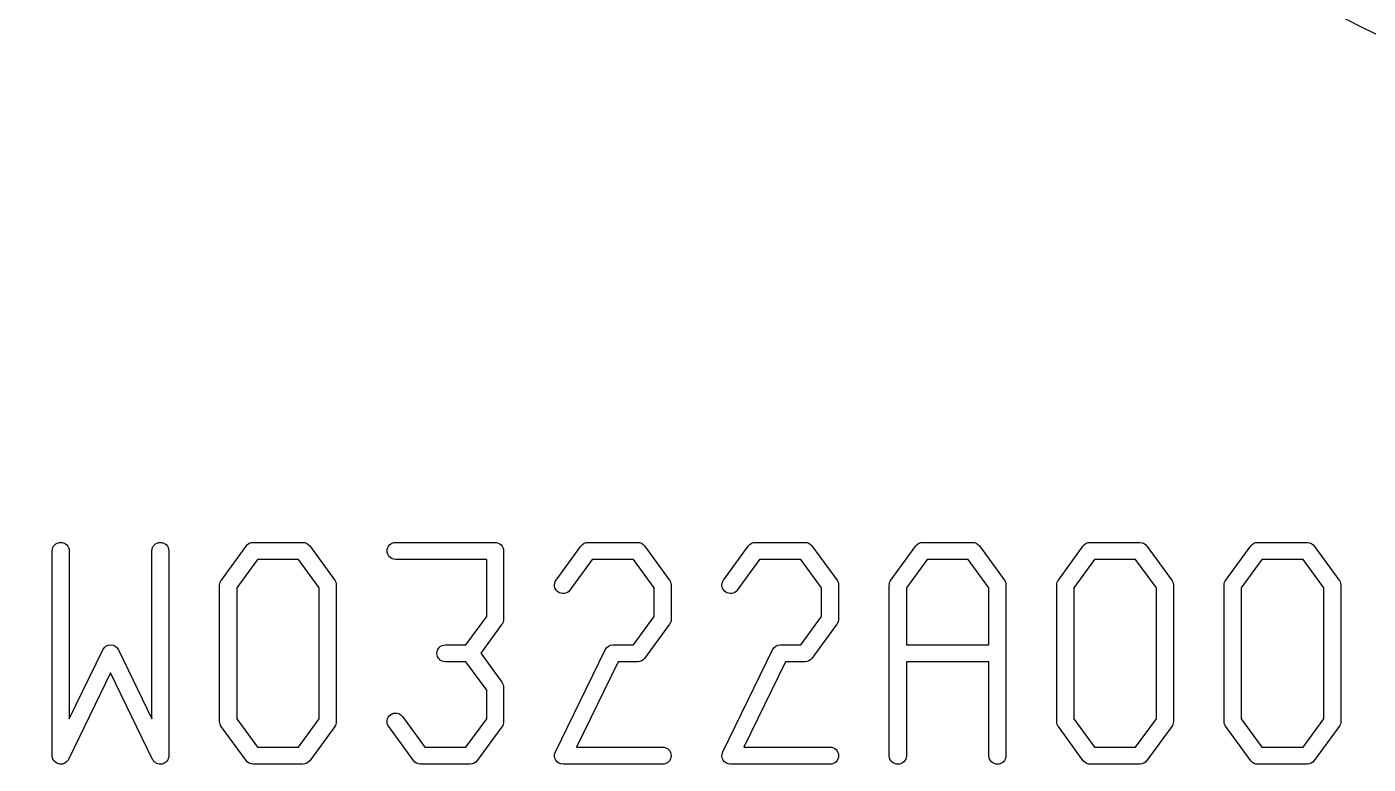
# Model space of a CAD drawing. Extents: x 3664 to 3837, y -413 to -292.
# Drawn here: x 3764.12 to 3776.13, y -344.14 to -337.53 of the extents above; entities that cross this region are included whole.
import ezdxf

# ---------------------------------------------------------------- set-up
doc = ezdxf.new("R2010")
doc.units = 0
doc.layers.add('gbr-dxf_layer0', color=7, linetype='Continuous')
doc.layers.add('gbr-outline-dxf_layer1', color=2, linetype='Continuous')

msp = doc.modelspace()

# ---------------------------------------------------------------- linework, layer by layer
at = {"layer": 'gbr-dxf_layer0', "linetype": 'Continuous'}
for points in [[(3822.626, -324.483, -0.006517), (3822.626, -324.487), (3822.626, -331.107, -0.014829), (3822.627, -331.117, -0.014825), (3822.626, -331.128), (3822.626, -333.146, -0.414217), (3821.83, -333.942), (3800.713, -333.942, 0.196007), (3798.823, -334.713, -0.196002), (3788.408, -338.959), (3782.908, -338.959, -0.196002), (3772.493, -334.713, 0.196006), (3770.603, -333.942), (3741.237, -333.942)], [(3768.852, -344.026), (3769.298, -343.11, -0.298876), (3769.369, -343.066), (3769.551, -343.066), (3769.737, -342.811), (3769.737, -342.555), (3769.551, -342.301), (3769.182, -342.301), (3768.982, -342.575, -1), (3768.859, -342.485), (3769.081, -342.181, -0.257177), (3769.147, -342.148), (3769.588, -342.148, -0.246448), (3769.651, -342.179), (3769.873, -342.483, -0.166637), (3769.889, -342.53), (3769.889, -342.834, -0.165513), (3769.875, -342.881), (3769.651, -343.187, -0.239934), (3769.59, -343.218), (3769.414, -343.218), (3769.042, -343.983)], [(3770.352, -344.026), (3770.798, -343.11, -0.298876), (3770.869, -343.066), (3771.051, -343.066), (3771.237, -342.811), (3771.237, -342.555), (3771.051, -342.301), (3770.682, -342.301), (3770.482, -342.575, -1), (3770.359, -342.485), (3770.581, -342.181, -0.257177), (3770.647, -342.148), (3771.088, -342.148, -0.246448), (3771.151, -342.179), (3771.373, -342.483, -0.166637), (3771.389, -342.53), (3771.389, -342.834, -0.165513), (3771.375, -342.881), (3771.151, -343.187, -0.239934), (3771.09, -343.218), (3770.914, -343.218), (3770.542, -343.983)], [(3764.344, -344.06), (3764.344, -342.224, -1), (3764.497, -342.224), (3764.497, -343.729)], [(3765.237, -343.729), (3765.237, -342.224, -1), (3765.389, -342.224), (3765.389, -344.06, -0.795967), (3765.244, -344.093), (3764.867, -343.316)], [(3764.497, -343.729), (3764.797, -343.111, -0.654574), (3764.937, -343.112), (3765.237, -343.729)], [(3764.867, -343.316), (3764.489, -344.093, -0.082021), (3764.475, -344.113, -0.670473), (3764.344, -344.06)], [(3769.042, -343.983), (3769.813, -343.983, -1), (3769.813, -344.136), (3768.922, -344.136, -0.562296), (3768.852, -344.026)], [(3770.542, -343.983), (3771.313, -343.983, -1), (3771.313, -344.136), (3770.422, -344.136, -0.562296), (3770.352, -344.026)]]:
    msp.add_lwpolyline(points, format="xyb", dxfattribs=at)
for points in [[(3765.844, -343.752), (3765.844, -342.53, -0.161897), (3765.86, -342.485), (3766.081, -342.181, -0.257177), (3766.147, -342.148), (3766.588, -342.148, -0.246448), (3766.651, -342.179), (3766.873, -342.483, -0.166637), (3766.889, -342.53), (3766.889, -343.752, -0.165513), (3766.875, -343.799), (3766.651, -344.105, -0.239934), (3766.59, -344.136), (3766.144, -344.136, -0.247601), (3766.081, -344.103), (3765.859, -343.799, -0.165513)], [(3767.359, -343.799, -1), (3767.482, -343.709), (3767.682, -343.983), (3768.051, -343.983), (3768.237, -343.729), (3768.237, -343.473), (3768.051, -343.218), (3767.867, -343.218, -1), (3767.867, -343.066), (3768.051, -343.066), (3768.237, -342.811), (3768.237, -342.3), (3767.421, -342.3, -1), (3767.421, -342.148), (3768.311, -342.148, -0.421762), (3768.389, -342.224), (3768.389, -342.836, -0.16419), (3768.374, -342.882), (3768.184, -343.142), (3768.373, -343.401, -0.166637), (3768.389, -343.448), (3768.389, -343.754, -0.16419), (3768.374, -343.8), (3768.152, -344.104, -0.249655), (3768.088, -344.136), (3767.644, -344.136, -0.247601), (3767.581, -344.103)], [(3773.344, -343.752), (3773.344, -342.53, -0.161897), (3773.359, -342.485), (3773.582, -342.179, -0.239742), (3773.644, -342.148), (3774.09, -342.148, -0.253505), (3774.154, -342.183), (3774.373, -342.483, -0.166637), (3774.389, -342.53), (3774.389, -343.752, -0.165513), (3774.375, -343.799), (3774.152, -344.104, -0.249655), (3774.088, -344.136), (3773.647, -344.136, -0.251415), (3773.582, -344.105), (3773.359, -343.799, -0.165513)], [(3774.844, -343.752), (3774.844, -342.53, -0.161897), (3774.859, -342.485), (3775.082, -342.179, -0.239742), (3775.144, -342.148), (3775.59, -342.148, -0.253505), (3775.654, -342.183), (3775.873, -342.483, -0.166637), (3775.889, -342.53), (3775.889, -343.752, -0.165513), (3775.875, -343.799), (3775.652, -344.104, -0.249655), (3775.588, -344.136), (3775.147, -344.136, -0.251415), (3775.082, -344.105), (3774.859, -343.799, -0.165513)], [(3771.844, -344.06), (3771.844, -342.534, -0.170323), (3771.859, -342.485), (3772.082, -342.179, -0.239742), (3772.144, -342.148), (3772.588, -342.148, -0.246448), (3772.651, -342.179), (3772.873, -342.483, -0.166637), (3772.889, -342.53), (3772.889, -344.06, -1), (3772.737, -344.06), (3772.737, -343.218), (3771.997, -343.218), (3771.997, -344.06, -1)]]:
    msp.add_lwpolyline(points, format="xyb", close=True, dxfattribs=at)
for points in [[(3765.997, -343.729), (3766.182, -343.983), (3766.551, -343.983), (3766.737, -343.729), (3766.737, -342.555), (3766.551, -342.301), (3766.182, -342.301), (3765.997, -342.555)], [(3771.997, -343.066), (3772.737, -343.066), (3772.737, -342.555), (3772.551, -342.3), (3772.182, -342.3), (3771.997, -342.555)], [(3773.497, -343.729), (3773.682, -343.983), (3774.051, -343.983), (3774.237, -343.729), (3774.237, -342.555), (3774.051, -342.3), (3773.682, -342.3), (3773.497, -342.555)], [(3774.997, -343.729), (3775.182, -343.983), (3775.551, -343.983), (3775.737, -343.729), (3775.737, -342.555), (3775.551, -342.3), (3775.182, -342.3), (3774.997, -342.555)]]:
    msp.add_lwpolyline(points, close=True, dxfattribs=at)
at = {"layer": 'gbr-outline-dxf_layer1', "linetype": 'Continuous'}
msp.add_lwpolyline([(3739.01, -333.146), (3739.01, -321.546, -0.414215), (3740.01, -320.546), (3771.018, -320.546, -0.202312), (3781.834, -325.109, 0.202309), (3782.908, -325.562), (3788.408, -325.562, 0.202214), (3789.482, -325.109, -0.202322), (3800.299, -320.546), (3821.83, -320.546, -0.414215), (3822.83, -321.546), (3822.83, -333.146, -0.414215), (3821.83, -334.146), (3800.713, -334.146, 0.196009), (3798.965, -334.859, -0.196007), (3788.408, -339.162), (3782.908, -339.162, -0.196007), (3772.351, -334.859, 0.196013), (3770.603, -334.146), (3740.01, -334.146, -0.414215)], format="xyb", close=True, dxfattribs=at)

doc.saveas('drawing.dxf')
